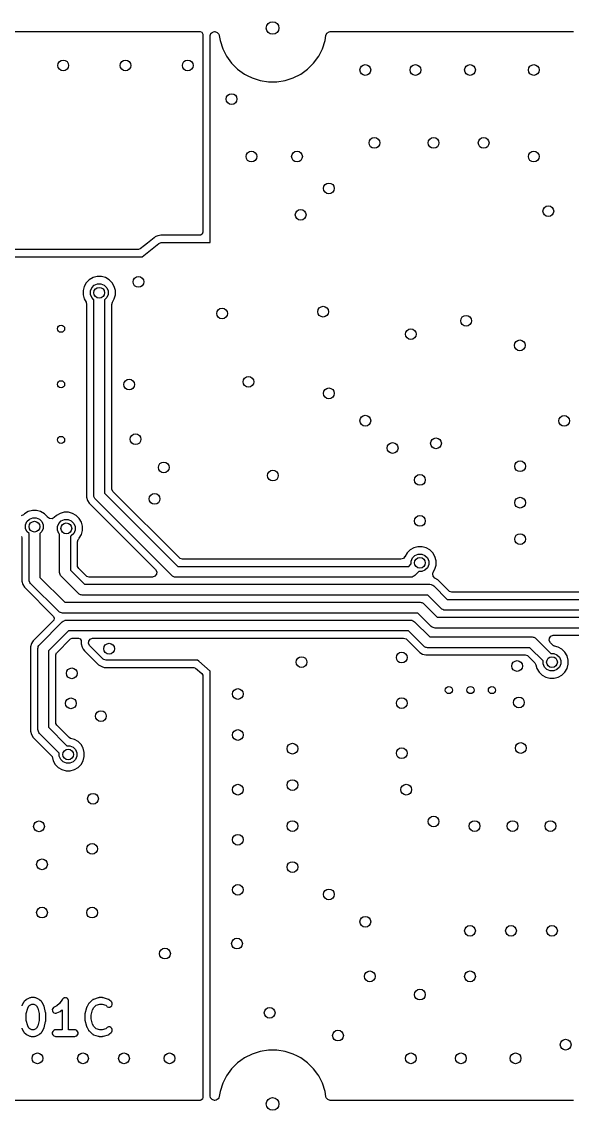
# Model space of a CAD drawing. Extents: x 4.94 to 6.9, y -4.14 to -2.94.
# Drawn here: x 5.549 to 6.154, y -4.138 to -2.943 of the extents above; entities that cross this region are included whole.
import ezdxf

# ---------------------------------------------------------------- set-up
doc = ezdxf.new("R2010")
doc.units = 0
doc.header["$MEASUREMENT"] = 0
doc.layers.add('BLACK', color=7, linetype='CONTINUOUS')

msp = doc.modelspace()

# ---------------------------------------------------------------- linework, layer by layer
at = {"layer": 'BLACK', "linetype": 'CONTINUOUS'}
for p, q in [((5.4927, -2.9536), (5.7449, -2.9536)), ((5.7449, -2.9536), (5.7469, -2.9543)), ((5.7469, -2.9543), (5.748, -2.9562)), ((5.748, -2.9572), (5.7478, -2.9585)), ((5.7478, -2.9585), (5.7478, -3.1738)), ((5.748, -2.9562), (5.748, -2.9572)), ((5.7559, -2.9585), (5.756, -2.9581)), ((5.7559, -3.185), (5.7559, -2.9585)), ((5.756, -2.9578), (5.7564, -2.9568)), ((5.756, -2.9581), (5.756, -2.9578)), ((5.7564, -2.9568), (5.7567, -2.9558)), ((5.7567, -2.9558), (5.7569, -2.9556)), ((5.7569, -2.9556), (5.7571, -2.9553)), ((5.7571, -2.9553), (5.758, -2.9547)), ((5.758, -2.9547), (5.7588, -2.954)), ((5.7588, -2.954), (5.7592, -2.954)), ((5.7592, -2.954), (5.7594, -2.9538)), ((5.7594, -2.9538), (5.7608, -2.9536)), ((5.7608, -2.9536), (5.7612, -2.9536)), ((5.7612, -2.9536), (5.7638, -2.9544)), ((5.7638, -2.9544), (5.7656, -2.9565)), ((5.7656, -2.9565), (5.766, -2.9577)), ((5.766, -2.9577), (5.7669, -2.9635)), ((5.8821, -2.9635), (5.8831, -2.9577)), ((5.8831, -2.9577), (5.8842, -2.9552)), ((5.8842, -2.9552), (5.8866, -2.9538)), ((5.8866, -2.9538), (5.8879, -2.9536)), ((5.8879, -2.9536), (6.1549, -2.9536)), ((5.7669, -2.9635), (5.7698, -2.9723)), ((5.7698, -2.9723), (5.774, -2.9806)), ((5.8751, -2.9806), (5.8793, -2.9723)), ((5.8793, -2.9723), (5.8821, -2.9635)), ((5.774, -2.9806), (5.7795, -2.9881)), ((5.8696, -2.9881), (5.8751, -2.9806)), ((5.7795, -2.9881), (5.786, -2.9947)), ((5.786, -2.9947), (5.7936, -3.0002)), ((5.8555, -3.0002), (5.863, -2.9947)), ((5.863, -2.9947), (5.8696, -2.9881)), ((5.7936, -3.0002), (5.7964, -3.0016)), ((5.7964, -3.0016), (5.8019, -3.0044)), ((5.8019, -3.0044), (5.8019, -3.0044)), ((5.8019, -3.0044), (5.8019, -3.0044)), ((5.8019, -3.0044), (5.8066, -3.0059)), ((5.8066, -3.0059), (5.8107, -3.0073)), ((5.8107, -3.0073), (5.8199, -3.0087)), ((5.8199, -3.0087), (5.8199, -3.0087)), ((5.8199, -3.0087), (5.8292, -3.0087)), ((5.8292, -3.0087), (5.8384, -3.0073)), ((5.8384, -3.0073), (5.8472, -3.0044)), ((5.8472, -3.0044), (5.8555, -3.0002)), ((5.6984, -3.1778), (5.6964, -3.1786)), ((5.6989, -3.1776), (5.6984, -3.1778)), ((5.7016, -3.177), (5.6989, -3.1776)), ((5.6989, -3.1776), (5.6989, -3.1776)), ((5.6989, -3.1776), (5.6989, -3.1776)), ((5.7021, -3.177), (5.7016, -3.177)), ((5.7016, -3.177), (5.7016, -3.177)), ((5.7025, -3.1769), (5.7021, -3.177)), ((5.7021, -3.177), (5.7021, -3.177)), ((5.7021, -3.177), (5.7021, -3.177)), ((5.7447, -3.1769), (5.7025, -3.1769)), ((5.7452, -3.1769), (5.7447, -3.1769)), ((5.7471, -3.1758), (5.7452, -3.1769)), ((5.7478, -3.1738), (5.7471, -3.1758)), ((5.6839, -3.1882), (5.6791, -3.192)), ((5.6811, -3.2008), (5.6995, -3.1861)), ((5.687, -3.1857), (5.6839, -3.1882)), ((5.6944, -3.1798), (5.687, -3.1857)), ((5.6957, -3.179), (5.6944, -3.1798)), ((5.6964, -3.1786), (5.6957, -3.179)), ((5.6995, -3.1861), (5.702, -3.1851)), ((5.702, -3.1851), (5.7025, -3.185)), ((5.7025, -3.185), (5.7559, -3.185)), ((5.6772, -3.1927), (5.5403, -3.1927)), ((5.5403, -3.2008), (5.6811, -3.2008)), ((5.6791, -3.192), (5.6772, -3.1927)), ((5.6232, -3.226), (5.6199, -3.2293)), ((5.6273, -3.2236), (5.6232, -3.226)), ((5.6232, -3.226), (5.6232, -3.226)), ((5.6318, -3.2224), (5.6273, -3.2236)), ((5.6273, -3.2236), (5.6273, -3.2236)), ((5.6273, -3.2236), (5.6273, -3.2236)), ((5.6365, -3.2224), (5.6318, -3.2224)), ((5.641, -3.2236), (5.6365, -3.2224)), ((5.645, -3.226), (5.641, -3.2236)), ((5.6483, -3.2293), (5.645, -3.226)), ((5.6176, -3.2333), (5.6164, -3.2378)), ((5.6164, -3.2378), (5.6164, -3.2425)), ((5.6199, -3.2293), (5.6176, -3.2333)), ((5.6199, -3.2293), (5.6199, -3.2293)), ((5.6245, -3.2382), (5.6259, -3.2347)), ((5.6259, -3.2347), (5.6287, -3.232)), ((5.6287, -3.232), (5.6322, -3.2305)), ((5.6322, -3.2305), (5.636, -3.2305)), ((5.636, -3.2305), (5.6396, -3.232)), ((5.6396, -3.232), (5.6423, -3.2347)), ((5.6423, -3.2347), (5.6438, -3.2382)), ((5.6507, -3.2333), (5.6483, -3.2293)), ((5.6519, -3.2378), (5.6507, -3.2333)), ((5.6519, -3.2425), (5.6519, -3.2378)), ((5.6164, -3.2425), (5.6176, -3.247)), ((5.6176, -3.247), (5.6197, -3.2506)), ((5.6245, -3.2421), (5.6245, -3.2382)), ((5.6259, -3.2456), (5.6245, -3.2421)), ((5.6282, -3.2479), (5.6259, -3.2456)), ((5.6282, -3.4629), (5.6282, -3.2479)), ((5.6423, -3.2456), (5.64, -3.2479)), ((5.64, -3.2479), (5.64, -3.4604)), ((5.6438, -3.2421), (5.6423, -3.2456)), ((5.6438, -3.2382), (5.6438, -3.2421)), ((5.6486, -3.2506), (5.6507, -3.247)), ((5.6507, -3.247), (5.6519, -3.2425)), ((5.6197, -3.2506), (5.6203, -3.253)), ((5.6203, -3.253), (5.6203, -3.4647)), ((5.6479, -3.253), (5.6486, -3.2506)), ((5.6479, -3.4551), (5.6479, -3.253)), ((5.6203, -3.4647), (5.6213, -3.4682)), ((5.6283, -3.464), (5.6282, -3.4629)), ((5.6286, -3.4647), (5.6283, -3.464)), ((5.6292, -3.4661), (5.6286, -3.4647)), ((5.64, -3.4604), (5.7203, -3.5407)), ((5.648, -3.4562), (5.6479, -3.4551)), ((5.6494, -3.4586), (5.648, -3.4562)), ((5.7221, -3.5313), (5.6494, -3.4586)), ((5.6213, -3.4682), (5.6213, -3.4682)), ((5.6213, -3.4682), (5.6231, -3.4713)), ((5.6231, -3.4713), (5.6231, -3.4713)), ((5.6231, -3.4713), (5.6959, -3.5441)), ((5.63, -3.467), (5.6292, -3.4661)), ((5.7137, -3.5507), (5.63, -3.467)), ((5.5509, -3.484), (5.5485, -3.4853)), ((5.5521, -3.4828), (5.5509, -3.484)), ((5.5562, -3.4805), (5.5521, -3.4828)), ((5.5521, -3.4828), (5.5521, -3.4828)), ((5.5548, -3.4915), (5.5575, -3.4888)), ((5.5607, -3.4793), (5.5562, -3.4805)), ((5.5562, -3.4805), (5.5562, -3.4805)), ((5.5562, -3.4805), (5.5562, -3.4805)), ((5.5575, -3.4888), (5.5611, -3.4873)), ((5.5653, -3.4793), (5.5607, -3.4793)), ((5.5611, -3.4873), (5.5649, -3.4873)), ((5.5649, -3.4873), (5.5685, -3.4888)), ((5.5698, -3.4805), (5.5653, -3.4793)), ((5.5685, -3.4888), (5.5712, -3.4915)), ((5.5739, -3.4828), (5.5698, -3.4805)), ((5.5772, -3.4861), (5.5739, -3.4828)), ((5.5773, -3.4862), (5.5772, -3.4861)), ((5.5772, -3.4861), (5.5772, -3.4861)), ((5.5774, -3.4865), (5.5773, -3.4862)), ((5.5796, -3.4881), (5.5774, -3.4865)), ((5.5824, -3.4883), (5.5796, -3.4881)), ((5.5848, -3.487), (5.5824, -3.4883)), ((5.5871, -3.4847), (5.5848, -3.487)), ((5.5911, -3.4824), (5.5871, -3.4847)), ((5.5956, -3.4811), (5.5911, -3.4824)), ((5.5911, -3.4824), (5.5911, -3.4824)), ((5.5911, -3.4824), (5.5911, -3.4824)), ((5.6003, -3.4811), (5.5956, -3.4811)), ((5.6048, -3.4824), (5.6003, -3.4811)), ((5.6089, -3.4847), (5.6048, -3.4824)), ((5.6122, -3.488), (5.6089, -3.4847)), ((5.6145, -3.492), (5.6122, -3.488)), ((5.5533, -3.4951), (5.5548, -3.4915)), ((5.5533, -3.4989), (5.5533, -3.4951)), ((5.5548, -3.5025), (5.5533, -3.4989)), ((5.5712, -3.4915), (5.5727, -3.4951)), ((5.5727, -3.4989), (5.5712, -3.5025)), ((5.5727, -3.4951), (5.5727, -3.4989)), ((5.5883, -3.497), (5.5898, -3.4934)), ((5.5883, -3.5008), (5.5883, -3.497)), ((5.5898, -3.5044), (5.5883, -3.5008)), ((5.5898, -3.4934), (5.5925, -3.4907)), ((5.5925, -3.4907), (5.596, -3.4892)), ((5.596, -3.4892), (5.5999, -3.4892)), ((5.5999, -3.4892), (5.6034, -3.4907)), ((5.6034, -3.4907), (5.6061, -3.4934)), ((5.6061, -3.4934), (5.6076, -3.497)), ((5.6076, -3.5008), (5.6061, -3.5044)), ((5.6076, -3.497), (5.6076, -3.5008)), ((5.6157, -3.4966), (5.6145, -3.492)), ((5.6157, -3.5012), (5.6157, -3.4966)), ((5.5488, -3.5078), (5.5492, -3.5094)), ((5.5492, -3.5094), (5.5492, -3.5569)), ((5.5571, -3.5047), (5.5548, -3.5025)), ((5.5571, -3.5551), (5.5571, -3.5047)), ((5.5712, -3.5025), (5.5689, -3.5047)), ((5.5689, -3.5047), (5.5689, -3.5527)), ((5.5906, -3.5052), (5.5898, -3.5044)), ((5.5906, -3.5473), (5.5906, -3.5052)), ((5.6034, -3.5071), (5.6024, -3.5075)), ((5.6024, -3.5075), (5.6024, -3.5448)), ((5.6061, -3.5044), (5.6034, -3.5071)), ((5.6103, -3.5137), (5.6111, -3.511)), ((5.6111, -3.511), (5.6117, -3.5102)), ((5.6117, -3.5102), (5.6122, -3.5098)), ((5.6122, -3.5098), (5.6145, -3.5057)), ((5.6145, -3.5057), (5.6157, -3.5012)), ((5.6103, -3.5395), (5.6103, -3.5137)), ((5.9754, -3.5225), (5.9721, -3.5258)), ((5.9795, -3.5202), (5.9754, -3.5225)), ((5.9754, -3.5225), (5.9754, -3.5225)), ((5.984, -3.519), (5.9795, -3.5202)), ((5.9795, -3.5202), (5.9795, -3.5202)), ((5.9795, -3.5202), (5.9795, -3.5202)), ((5.9886, -3.519), (5.984, -3.519)), ((5.9931, -3.5202), (5.9886, -3.519)), ((5.9972, -3.5225), (5.9931, -3.5202)), ((6.0005, -3.5258), (5.9972, -3.5225)), ((5.7229, -3.532), (5.7221, -3.5313)), ((5.7256, -3.5328), (5.7229, -3.532)), ((5.9653, -3.5328), (5.7256, -3.5328)), ((5.9655, -3.5328), (5.9653, -3.5328)), ((5.9681, -3.5319), (5.9655, -3.5328)), ((5.9695, -3.5301), (5.9681, -3.5319)), ((5.9696, -3.5302), (5.9695, -3.5301)), ((5.9721, -3.5258), (5.9696, -3.5302)), ((5.9721, -3.5258), (5.9721, -3.5258)), ((5.9766, -3.5348), (5.9781, -3.5313)), ((5.9766, -3.538), (5.9766, -3.5348)), ((5.9781, -3.5313), (5.9808, -3.5285)), ((5.9808, -3.5285), (5.9844, -3.5271)), ((5.9844, -3.5271), (5.9882, -3.5271)), ((5.9882, -3.5271), (5.9918, -3.5285)), ((5.9918, -3.5285), (5.9945, -3.5313)), ((5.9945, -3.5313), (5.996, -3.5348)), ((5.996, -3.5348), (5.996, -3.5387)), ((6.0028, -3.5299), (6.0005, -3.5258)), ((6.004, -3.5344), (6.0028, -3.5299)), ((6.004, -3.5391), (6.004, -3.5344)), ((5.5907, -3.5484), (5.5906, -3.5473)), ((5.5916, -3.5506), (5.5907, -3.5484)), ((5.6024, -3.5448), (5.6179, -3.5603)), ((5.6104, -3.5406), (5.6103, -3.5395)), ((5.6117, -3.543), (5.6104, -3.5406)), ((5.6197, -3.551), (5.6117, -3.543)), ((5.6959, -3.5441), (5.6972, -3.5465)), ((5.6972, -3.5465), (5.697, -3.5493)), ((5.7203, -3.5407), (5.974, -3.5407)), ((5.974, -3.5407), (5.9766, -3.538)), ((5.985, -3.5464), (5.9806, -3.5507)), ((5.9882, -3.5464), (5.985, -3.5464)), ((5.9918, -3.5449), (5.9882, -3.5464)), ((5.9945, -3.5422), (5.9918, -3.5449)), ((5.996, -3.5387), (5.9945, -3.5422)), ((6.0004, -3.5487), (6.001, -3.5468)), ((6.0009, -3.5514), (6.0004, -3.5487)), ((6.001, -3.5468), (6.0028, -3.5436)), ((6.0028, -3.5436), (6.004, -3.5391)), ((5.5492, -3.5569), (5.5501, -3.5604)), ((5.5501, -3.5604), (5.5501, -3.5604)), ((5.5501, -3.5604), (5.5501, -3.5605)), ((5.5501, -3.5605), (5.5501, -3.5605)), ((5.5501, -3.5605), (5.552, -3.5636)), ((5.5572, -3.5563), (5.5571, -3.5551)), ((5.5573, -3.5564), (5.5572, -3.5563)), ((5.5581, -3.5584), (5.5573, -3.5564)), ((5.5588, -3.5593), (5.5581, -3.5584)), ((5.5896, -3.5901), (5.5588, -3.5593)), ((5.5689, -3.5527), (5.5962, -3.58)), ((5.5923, -3.5515), (5.5916, -3.5506)), ((5.6113, -3.5704), (5.5923, -3.5515)), ((5.6179, -3.5603), (5.9908, -3.5603)), ((5.6206, -3.5517), (5.6197, -3.551)), ((5.6232, -3.5524), (5.6206, -3.5517)), ((5.6924, -3.5524), (5.6232, -3.5524)), ((5.6927, -3.5524), (5.6924, -3.5524)), ((5.6953, -3.5515), (5.6927, -3.5524)), ((5.697, -3.5493), (5.6953, -3.5515)), ((5.7146, -3.5515), (5.7137, -3.5507)), ((5.7154, -3.5518), (5.7146, -3.5515)), ((5.7167, -3.5524), (5.7154, -3.5518)), ((5.7178, -3.5525), (5.7167, -3.5524)), ((5.9765, -3.5525), (5.7178, -3.5525)), ((5.9776, -3.5524), (5.9765, -3.5525)), ((5.9789, -3.5518), (5.9776, -3.5524)), ((5.9797, -3.5515), (5.9789, -3.5518)), ((5.9806, -3.5507), (5.9797, -3.5515)), ((5.9908, -3.5603), (5.9973, -3.5603)), ((5.9973, -3.5603), (5.9985, -3.5604)), ((5.9985, -3.5604), (5.9994, -3.5608)), ((6.0028, -3.5534), (6.0009, -3.5514)), ((6.0058, -3.5552), (6.0028, -3.5534)), ((6.0181, -3.5674), (6.0058, -3.5552)), ((6.0058, -3.5552), (6.0058, -3.5552)), ((5.552, -3.5636), (5.5839, -3.5956)), ((5.6122, -3.5711), (5.6113, -3.5704)), ((5.6134, -3.5717), (5.6122, -3.5711)), ((5.6143, -3.572), (5.6134, -3.5717)), ((5.6155, -3.5721), (5.6143, -3.572)), ((5.9908, -3.5721), (5.6155, -3.5721)), ((5.9949, -3.5721), (5.9908, -3.5721)), ((6.0096, -3.5869), (5.9949, -3.5721)), ((5.9994, -3.5608), (6.0006, -3.5613)), ((6.0006, -3.5613), (6.0015, -3.5621)), ((6.0015, -3.5621), (6.0162, -3.5768)), ((6.0189, -3.5681), (6.0181, -3.5674)), ((6.0215, -3.5689), (6.0189, -3.5681)), ((6.3651, -3.5689), (6.0215, -3.5689)), ((5.5962, -3.58), (5.9865, -3.58)), ((5.9865, -3.58), (5.9876, -3.5801)), ((5.9876, -3.5801), (5.9882, -3.5803)), ((5.9882, -3.5803), (5.9897, -3.581)), ((5.9897, -3.581), (5.9906, -3.5817)), ((5.9906, -3.5817), (6.0054, -3.5965)), ((6.0162, -3.5768), (6.3702, -3.5768)), ((5.5839, -3.5956), (5.5848, -3.5975)), ((5.5905, -3.5908), (5.5896, -3.5901)), ((5.5917, -3.5913), (5.5905, -3.5908)), ((5.5926, -3.5917), (5.5917, -3.5913)), ((5.5938, -3.5918), (5.5926, -3.5917)), ((5.984, -3.5918), (5.5938, -3.5918)), ((5.9987, -3.6065), (5.984, -3.5918)), ((6.0054, -3.5965), (6.1795, -3.5965)), ((6.0105, -3.5876), (6.0096, -3.5869)), ((6.0114, -3.5879), (6.0105, -3.5876)), ((6.0126, -3.5885), (6.0114, -3.5879)), ((6.0138, -3.5886), (6.0126, -3.5885)), ((6.3702, -3.5886), (6.0138, -3.5886)), ((5.5839, -3.5999), (5.5616, -3.6223)), ((5.5685, -3.6266), (5.5936, -3.6014)), ((5.5843, -3.5995), (5.5839, -3.5999)), ((5.5848, -3.5975), (5.5843, -3.5995)), ((5.5936, -3.6014), (5.5945, -3.6007)), ((5.5945, -3.6007), (5.5962, -3.5999)), ((5.5962, -3.5999), (5.5967, -3.5998)), ((5.5967, -3.5998), (5.5978, -3.5997)), ((5.5978, -3.5997), (5.9761, -3.5997)), ((5.9761, -3.5997), (5.9773, -3.5998)), ((5.9773, -3.5998), (5.9777, -3.5999)), ((5.9777, -3.5999), (5.9794, -3.6007)), ((5.9794, -3.6007), (5.9803, -3.6014)), ((5.9803, -3.6014), (5.997, -3.6181)), ((5.9996, -3.6073), (5.9987, -3.6065)), ((6.0009, -3.6078), (5.9996, -3.6073)), ((6.0018, -3.6082), (6.0009, -3.6078)), ((6.0029, -3.6083), (6.0018, -3.6082)), ((6.1771, -3.6083), (6.0029, -3.6083)), ((5.6002, -3.6115), (5.5786, -3.6332)), ((5.5874, -3.6355), (5.6026, -3.6203)), ((5.9737, -3.6115), (5.6002, -3.6115)), ((5.6026, -3.6203), (5.6045, -3.6194)), ((5.6045, -3.6194), (5.6048, -3.6194)), ((5.6048, -3.6194), (5.6113, -3.6194)), ((5.6113, -3.6194), (5.6133, -3.6201)), ((5.6133, -3.6201), (5.6144, -3.6219)), ((5.6226, -3.6226), (5.6242, -3.6204)), ((5.6242, -3.6204), (5.6268, -3.6194)), ((5.6268, -3.6194), (5.6271, -3.6194)), ((5.6271, -3.6194), (5.9684, -3.6194)), ((5.9684, -3.6194), (5.971, -3.6201)), ((5.971, -3.6201), (5.9718, -3.6208)), ((5.9904, -3.6282), (5.9737, -3.6115)), ((5.997, -3.6181), (6.1096, -3.6181)), ((6.1096, -3.6181), (6.1107, -3.6182)), ((6.1107, -3.6182), (6.1115, -3.6185)), ((6.1115, -3.6185), (6.1128, -3.6191)), ((6.1128, -3.6191), (6.1137, -3.6198)), ((6.1137, -3.6198), (6.13, -3.6361)), ((6.1282, -3.6221), (6.1284, -3.6193)), ((6.1284, -3.6193), (6.1301, -3.6171)), ((6.1301, -3.6171), (6.1327, -3.6162)), ((6.1327, -3.6162), (6.133, -3.6162)), ((6.133, -3.6162), (6.1718, -3.6162)), ((5.5598, -3.6254), (5.5588, -3.6289)), ((5.5588, -3.6289), (5.5588, -3.7216)), ((5.56, -3.6251), (5.5598, -3.6254)), ((5.5603, -3.6245), (5.56, -3.6251)), ((5.5616, -3.6223), (5.5603, -3.6245)), ((5.5603, -3.6245), (5.5603, -3.6245)), ((5.5667, -3.6307), (5.5669, -3.6296)), ((5.5667, -3.7198), (5.5667, -3.6307)), ((5.5669, -3.6296), (5.5672, -3.6287)), ((5.5672, -3.6287), (5.5677, -3.6274)), ((5.5677, -3.6274), (5.5685, -3.6266)), ((5.6144, -3.6227), (5.6143, -3.6248)), ((5.6143, -3.6248), (5.6143, -3.6248)), ((5.6143, -3.6248), (5.6143, -3.6258)), ((5.6143, -3.6258), (5.6153, -3.6292)), ((5.6144, -3.6219), (5.6144, -3.6227)), ((5.6153, -3.6292), (5.6153, -3.6292)), ((5.6153, -3.6292), (5.6166, -3.6316)), ((5.6166, -3.6316), (5.618, -3.6335)), ((5.6224, -3.6253), (5.6226, -3.6226)), ((5.6237, -3.6277), (5.6224, -3.6253)), ((5.6364, -3.6403), (5.6237, -3.6277)), ((5.9718, -3.6208), (5.9779, -3.6269)), ((5.9779, -3.6269), (5.9835, -3.6325)), ((5.9913, -3.6289), (5.9904, -3.6282)), ((5.9927, -3.6295), (5.9913, -3.6289)), ((5.9934, -3.6298), (5.9927, -3.6295)), ((5.9946, -3.6299), (5.9934, -3.6298)), ((6.1071, -3.6299), (5.9946, -3.6299)), ((6.1216, -3.6444), (6.1071, -3.6299)), ((6.1296, -3.6245), (6.1282, -3.6221)), ((6.1319, -3.6269), (6.1296, -3.6245)), ((6.1331, -3.6277), (6.1319, -3.6269)), ((6.1336, -3.6278), (6.1331, -3.6277)), ((6.1341, -3.6281), (6.1336, -3.6278)), ((6.1381, -3.6292), (6.1341, -3.6281)), ((6.1422, -3.6316), (6.1381, -3.6292)), ((6.1455, -3.6349), (6.1422, -3.6316)), ((5.5786, -3.6332), (5.5786, -3.7173)), ((5.5864, -3.6377), (5.5872, -3.6357)), ((5.5864, -3.7128), (5.5864, -3.6377)), ((5.5872, -3.6357), (5.5874, -3.6355)), ((5.618, -3.6335), (5.6327, -3.648)), ((5.6384, -3.6423), (5.6364, -3.6403)), ((5.6392, -3.6429), (5.6384, -3.6423)), ((5.6418, -3.6437), (5.6392, -3.6429)), ((5.7421, -3.6437), (5.6418, -3.6437)), ((5.7435, -3.6448), (5.7421, -3.6437)), ((5.7421, -3.6437), (5.7421, -3.6437)), ((5.9835, -3.6325), (5.9861, -3.635)), ((5.9861, -3.635), (5.9861, -3.635)), ((5.9861, -3.635), (5.9861, -3.635)), ((5.9861, -3.635), (5.9892, -3.6369)), ((5.9892, -3.6369), (5.9892, -3.6369)), ((5.9892, -3.6369), (5.9892, -3.6369)), ((5.9892, -3.6369), (5.9927, -3.6378)), ((5.9927, -3.6378), (6.1018, -3.6378)), ((6.1018, -3.6378), (6.1045, -3.6386)), ((6.1045, -3.6386), (6.1053, -3.6392)), ((6.1053, -3.6392), (6.1124, -3.6464)), ((6.13, -3.6361), (6.1332, -3.6361)), ((6.1332, -3.6361), (6.1368, -3.6376)), ((6.1368, -3.6376), (6.1395, -3.6403)), ((6.1395, -3.6403), (6.141, -3.6438)), ((6.141, -3.6438), (6.141, -3.6477)), ((6.1478, -3.6389), (6.1455, -3.6349)), ((6.149, -3.6434), (6.1478, -3.6389)), ((6.149, -3.6481), (6.149, -3.6434)), ((5.6327, -3.648), (5.6333, -3.6486)), ((5.6333, -3.6486), (5.6341, -3.6492)), ((5.6341, -3.6492), (5.6369, -3.6507)), ((5.6369, -3.6507), (5.6396, -3.6515)), ((5.6396, -3.6515), (5.6418, -3.6518)), ((5.6418, -3.6518), (5.738, -3.6518)), ((5.738, -3.6518), (5.74, -3.6525)), ((5.74, -3.6525), (5.74, -3.6525)), ((5.74, -3.6525), (5.7467, -3.6583)), ((5.7559, -3.6555), (5.7435, -3.6448)), ((5.7559, -4.1219), (5.7559, -3.6555)), ((6.1124, -3.6464), (6.1137, -3.6486)), ((6.1137, -3.6486), (6.1148, -3.6526)), ((6.1148, -3.6526), (6.1171, -3.6566)), ((6.1216, -3.6477), (6.1216, -3.6444)), ((6.1231, -3.6512), (6.1216, -3.6477)), ((6.1258, -3.6539), (6.1231, -3.6512)), ((6.1294, -3.6554), (6.1258, -3.6539)), ((6.1332, -3.6554), (6.1294, -3.6554)), ((6.1368, -3.6539), (6.1332, -3.6554)), ((6.1395, -3.6512), (6.1368, -3.6539)), ((6.141, -3.6477), (6.1395, -3.6512)), ((6.1455, -3.6566), (6.1478, -3.6526)), ((6.1478, -3.6526), (6.149, -3.6481)), ((5.7467, -3.6583), (5.7478, -3.6602)), ((5.7478, -3.6602), (5.7478, -3.6607)), ((5.7478, -3.6607), (5.7478, -4.1219)), ((6.1171, -3.6566), (6.1204, -3.6599)), ((6.1204, -3.6599), (6.1245, -3.6623)), ((6.1245, -3.6623), (6.129, -3.6635)), ((6.129, -3.6635), (6.129, -3.6635)), ((6.129, -3.6635), (6.1336, -3.6635)), ((6.1336, -3.6635), (6.1381, -3.6623)), ((6.1336, -3.6635), (6.1336, -3.6635)), ((6.1381, -3.6623), (6.1422, -3.6599)), ((6.1422, -3.6599), (6.1455, -3.6566)), ((5.5865, -3.7131), (5.5864, -3.7128)), ((5.5874, -3.715), (5.5865, -3.7131)), ((5.601, -3.7286), (5.5874, -3.715)), ((5.5588, -3.7216), (5.5597, -3.725)), ((5.5597, -3.725), (5.5598, -3.7251)), ((5.5598, -3.7251), (5.5598, -3.7251)), ((5.5598, -3.7251), (5.5616, -3.7283)), ((5.5669, -3.7209), (5.5667, -3.7198)), ((5.5677, -3.7231), (5.5669, -3.7209)), ((5.5685, -3.724), (5.5677, -3.7231)), ((5.5903, -3.7458), (5.5685, -3.724)), ((5.5786, -3.7173), (5.5987, -3.7375)), ((5.5616, -3.7283), (5.5815, -3.7481)), ((5.5987, -3.7375), (5.6019, -3.7375)), ((5.6024, -3.7294), (5.601, -3.7286)), ((5.6019, -3.7375), (5.6055, -3.739)), ((5.6068, -3.7306), (5.6024, -3.7294)), ((5.6055, -3.739), (5.6082, -3.7417)), ((5.6109, -3.733), (5.6068, -3.7306)), ((5.6068, -3.7306), (5.6068, -3.7306)), ((5.6142, -3.7363), (5.6109, -3.733)), ((5.6161, -3.7395), (5.6142, -3.7363)), ((5.6165, -3.7403), (5.6161, -3.7395)), ((5.5815, -3.7481), (5.5823, -3.7495)), ((5.5823, -3.7495), (5.5835, -3.754)), ((5.5903, -3.7491), (5.5903, -3.7458)), ((5.5918, -3.7526), (5.5903, -3.7491)), ((5.6082, -3.7417), (5.6097, -3.7452)), ((5.6097, -3.7491), (5.6082, -3.7526)), ((5.6097, -3.7452), (5.6097, -3.7491)), ((5.6177, -3.7448), (5.6165, -3.7403)), ((5.6165, -3.754), (5.6177, -3.7495)), ((5.6177, -3.7495), (5.6177, -3.7448)), ((5.5835, -3.754), (5.5835, -3.754)), ((5.5835, -3.754), (5.5858, -3.758)), ((5.5858, -3.758), (5.5891, -3.7613)), ((5.5891, -3.7613), (5.5891, -3.7613)), ((5.5891, -3.7613), (5.5891, -3.7613)), ((5.5891, -3.7613), (5.5932, -3.7637)), ((5.5945, -3.7553), (5.5918, -3.7526)), ((5.5932, -3.7637), (5.5977, -3.7649)), ((5.5981, -3.7568), (5.5945, -3.7553)), ((5.6019, -3.7568), (5.5981, -3.7568)), ((5.6055, -3.7553), (5.6019, -3.7568)), ((5.6023, -3.7649), (5.6068, -3.7637)), ((5.6082, -3.7526), (5.6055, -3.7553)), ((5.6068, -3.7637), (5.6109, -3.7613)), ((5.6109, -3.7613), (5.6142, -3.758)), ((5.6142, -3.758), (5.6165, -3.754)), ((5.5977, -3.7649), (5.5977, -3.7649)), ((5.5977, -3.7649), (5.6023, -3.7649)), ((5.6023, -3.7649), (5.6023, -3.7649)), ((5.5579, -4.0144), (5.5543, -4.0161)), ((5.5585, -4.0142), (5.5579, -4.0144)), ((5.5586, -4.0142), (5.5585, -4.0142)), ((5.5587, -4.0141), (5.5586, -4.0142)), ((5.5594, -4.014), (5.5587, -4.0141)), ((5.563, -4.014), (5.5594, -4.014)), ((5.5637, -4.0141), (5.563, -4.014)), ((5.5638, -4.0142), (5.5637, -4.0142)), ((5.5637, -4.0142), (5.5637, -4.0141)), ((5.5645, -4.0144), (5.5638, -4.0142)), ((5.568, -4.0161), (5.5645, -4.0144)), ((5.5948, -4.0146), (5.5946, -4.0149)), ((5.5952, -4.0145), (5.5948, -4.0146)), ((5.5955, -4.0143), (5.5952, -4.0145)), ((5.5958, -4.0142), (5.5955, -4.0143)), ((5.5961, -4.0141), (5.5958, -4.0142)), ((5.5965, -4.0141), (5.5961, -4.0141)), ((5.5969, -4.014), (5.5965, -4.0141)), ((5.5972, -4.0141), (5.5969, -4.014)), ((5.5975, -4.0141), (5.5972, -4.0141)), ((5.5979, -4.0143), (5.5975, -4.0141)), ((5.5982, -4.0144), (5.5979, -4.0143)), ((5.5985, -4.0145), (5.5982, -4.0144)), ((5.5988, -4.0146), (5.5985, -4.0145)), ((5.599, -4.0149), (5.5988, -4.0146)), ((5.6331, -4.0142), (5.6278, -4.0159)), ((5.6334, -4.0142), (5.6331, -4.0142)), ((5.6335, -4.0141), (5.6334, -4.0142)), ((5.6337, -4.0141), (5.6335, -4.0141)), ((5.6338, -4.0141), (5.6337, -4.0141)), ((5.6339, -4.0141), (5.6338, -4.0141)), ((5.6342, -4.014), (5.6339, -4.0141)), ((5.6378, -4.014), (5.6342, -4.014)), ((5.6381, -4.0141), (5.6378, -4.014)), ((5.6382, -4.0141), (5.6381, -4.0141)), ((5.6383, -4.0141), (5.6382, -4.0141)), ((5.6385, -4.0141), (5.6383, -4.0141)), ((5.6385, -4.0142), (5.6385, -4.0141)), ((5.6388, -4.0142), (5.6385, -4.0142)), ((5.6442, -4.0159), (5.6388, -4.0142)), ((5.5491, -4.0228), (5.549, -4.0231)), ((5.5509, -4.0193), (5.5491, -4.0227)), ((5.5491, -4.0227), (5.5491, -4.0228)), ((5.5491, -4.0228), (5.5491, -4.0228)), ((5.5511, -4.019), (5.5509, -4.0193)), ((5.5512, -4.0189), (5.5511, -4.019)), ((5.5513, -4.0187), (5.5512, -4.0188)), ((5.5512, -4.0188), (5.5512, -4.0189)), ((5.5514, -4.0187), (5.5513, -4.0187)), ((5.5516, -4.0184), (5.5514, -4.0187)), ((5.5534, -4.0167), (5.5516, -4.0184)), ((5.5537, -4.0165), (5.5534, -4.0167)), ((5.5538, -4.0164), (5.5537, -4.0164)), ((5.5537, -4.0164), (5.5537, -4.0165)), ((5.554, -4.0163), (5.5538, -4.0164)), ((5.5543, -4.0161), (5.554, -4.0162)), ((5.554, -4.0162), (5.554, -4.0163)), ((5.554, -4.0315), (5.5556, -4.0256)), ((5.5556, -4.0256), (5.5569, -4.0231)), ((5.5569, -4.0231), (5.5579, -4.0222)), ((5.5579, -4.0222), (5.5602, -4.0211)), ((5.5602, -4.0211), (5.5622, -4.0211)), ((5.5622, -4.0211), (5.5645, -4.0222)), ((5.5645, -4.0222), (5.5654, -4.0231)), ((5.5654, -4.0231), (5.5668, -4.0256)), ((5.5668, -4.0256), (5.5683, -4.0315)), ((5.5683, -4.0162), (5.568, -4.0161)), ((5.5684, -4.0163), (5.5683, -4.0162)), ((5.5685, -4.0164), (5.5684, -4.0163)), ((5.5686, -4.0164), (5.5685, -4.0164)), ((5.5687, -4.0165), (5.5686, -4.0164)), ((5.569, -4.0167), (5.5687, -4.0165)), ((5.5707, -4.0184), (5.569, -4.0167)), ((5.571, -4.0187), (5.5707, -4.0184)), ((5.5711, -4.0187), (5.571, -4.0187)), ((5.5711, -4.0188), (5.5711, -4.0187)), ((5.5712, -4.0189), (5.5711, -4.0188)), ((5.5712, -4.019), (5.5712, -4.0189)), ((5.5714, -4.0193), (5.5712, -4.019)), ((5.5732, -4.0227), (5.5714, -4.0193)), ((5.5733, -4.0228), (5.5732, -4.0227)), ((5.5734, -4.0231), (5.5733, -4.0228)), ((5.5733, -4.0228), (5.5733, -4.0228)), ((5.5735, -4.0233), (5.5734, -4.0231)), ((5.5735, -4.0234), (5.5735, -4.0233)), ((5.5753, -4.0302), (5.5735, -4.0234)), ((5.5735, -4.0234), (5.5735, -4.0234)), ((5.5831, -4.0259), (5.5826, -4.0272)), ((5.584, -4.0249), (5.5831, -4.0259)), ((5.5846, -4.0245), (5.584, -4.0249)), ((5.5877, -4.0231), (5.5846, -4.0245)), ((5.5905, -4.0203), (5.5877, -4.0231)), ((5.5939, -4.0156), (5.5905, -4.0203)), ((5.5944, -4.015), (5.5939, -4.0156)), ((5.5946, -4.0149), (5.5944, -4.015)), ((5.5994, -4.0151), (5.599, -4.0149)), ((5.5995, -4.0154), (5.5994, -4.0151)), ((5.5997, -4.0156), (5.5995, -4.0154)), ((5.5999, -4.016), (5.5997, -4.0156)), ((5.6001, -4.0163), (5.5999, -4.016)), ((5.6002, -4.0166), (5.6001, -4.0163)), ((5.6003, -4.0169), (5.6002, -4.0166)), ((5.6003, -4.0176), (5.6003, -4.0169)), ((5.6003, -4.0495), (5.6003, -4.0176)), ((5.6201, -4.0251), (5.6183, -4.0319)), ((5.6202, -4.0247), (5.6201, -4.025)), ((5.6201, -4.025), (5.6201, -4.0251)), ((5.6201, -4.0251), (5.6201, -4.0251)), ((5.6203, -4.0245), (5.6202, -4.0247)), ((5.6204, -4.0244), (5.6203, -4.0245)), ((5.6222, -4.021), (5.6204, -4.0244)), ((5.6204, -4.0244), (5.6204, -4.0244)), ((5.6224, -4.0207), (5.6222, -4.021)), ((5.6225, -4.0205), (5.6224, -4.0206)), ((5.6224, -4.0206), (5.6224, -4.0207)), ((5.6226, -4.0204), (5.6225, -4.0204)), ((5.6225, -4.0204), (5.6225, -4.0205)), ((5.6229, -4.0201), (5.6226, -4.0204)), ((5.6264, -4.0167), (5.6229, -4.0201)), ((5.627, -4.0163), (5.6264, -4.0167)), ((5.6268, -4.0273), (5.6282, -4.0248)), ((5.6271, -4.0162), (5.627, -4.0163)), ((5.6272, -4.0162), (5.6271, -4.0162)), ((5.6278, -4.0159), (5.6272, -4.0162)), ((5.6282, -4.0248), (5.6307, -4.0224)), ((5.6307, -4.0224), (5.6348, -4.0211)), ((5.6348, -4.0211), (5.6372, -4.0211)), ((5.6372, -4.0211), (5.6413, -4.0224)), ((5.6413, -4.0224), (5.6425, -4.0235)), ((5.6425, -4.0235), (5.643, -4.024)), ((5.643, -4.024), (5.6443, -4.0245)), ((5.6448, -4.0162), (5.6442, -4.0159)), ((5.6443, -4.0245), (5.6457, -4.0244)), ((5.6449, -4.0162), (5.6448, -4.0162)), ((5.645, -4.0163), (5.6449, -4.0162)), ((5.6455, -4.0167), (5.645, -4.0163)), ((5.6473, -4.0184), (5.6455, -4.0167)), ((5.6457, -4.0244), (5.6469, -4.0239)), ((5.6469, -4.0239), (5.6479, -4.0229)), ((5.6478, -4.0189), (5.6473, -4.0184)), ((5.6483, -4.0202), (5.6478, -4.0189)), ((5.6479, -4.0229), (5.6484, -4.0216)), ((5.6484, -4.0216), (5.6483, -4.0202)), ((5.554, -4.0391), (5.554, -4.0315)), ((5.5683, -4.0315), (5.5683, -4.0391)), ((5.5753, -4.0303), (5.5753, -4.0302)), ((5.5753, -4.0304), (5.5753, -4.0303)), ((5.5754, -4.0306), (5.5753, -4.0304)), ((5.5754, -4.0309), (5.5754, -4.0306)), ((5.5754, -4.0311), (5.5754, -4.0309)), ((5.5754, -4.0309), (5.5754, -4.0309)), ((5.5754, -4.0395), (5.5754, -4.0311)), ((5.5826, -4.0272), (5.5827, -4.0286)), ((5.5827, -4.0286), (5.5833, -4.0298)), ((5.5833, -4.0298), (5.5843, -4.0308)), ((5.5843, -4.0308), (5.5856, -4.0312)), ((5.5856, -4.0312), (5.587, -4.0312)), ((5.587, -4.0312), (5.5876, -4.0309)), ((5.5876, -4.0309), (5.5912, -4.0292)), ((5.5912, -4.0292), (5.5915, -4.0291)), ((5.5915, -4.0291), (5.5916, -4.029)), ((5.5916, -4.029), (5.5917, -4.0289)), ((5.5917, -4.0289), (5.5918, -4.0289)), ((5.5918, -4.0289), (5.5919, -4.0288)), ((5.5919, -4.0288), (5.5921, -4.0286)), ((5.5921, -4.0286), (5.5933, -4.0275)), ((5.5933, -4.0275), (5.5933, -4.0495)), ((5.6183, -4.0321), (5.6182, -4.0323)), ((5.6182, -4.0323), (5.6182, -4.0326)), ((5.6182, -4.0326), (5.6182, -4.0326)), ((5.6182, -4.0326), (5.6182, -4.0328)), ((5.6182, -4.0328), (5.6182, -4.0378)), ((5.6182, -4.0378), (5.6182, -4.038)), ((5.6182, -4.038), (5.6182, -4.0381)), ((5.6182, -4.0381), (5.6182, -4.0383)), ((5.6182, -4.0383), (5.6183, -4.0385)), ((5.6183, -4.0319), (5.6183, -4.032)), ((5.6183, -4.032), (5.6183, -4.0321)), ((5.6183, -4.0385), (5.6183, -4.0386)), ((5.6183, -4.0386), (5.6183, -4.0387)), ((5.6253, -4.0332), (5.6268, -4.0273)), ((5.6253, -4.0374), (5.6253, -4.0332)), ((5.6268, -4.0433), (5.6253, -4.0374)), ((5.549, -4.0476), (5.5491, -4.0478)), ((5.5491, -4.0478), (5.5491, -4.0479)), ((5.5491, -4.0479), (5.5491, -4.0479)), ((5.5491, -4.0479), (5.5509, -4.0513)), ((5.5556, -4.045), (5.554, -4.0391)), ((5.5569, -4.0475), (5.5556, -4.045)), ((5.5579, -4.0484), (5.5569, -4.0475)), ((5.5602, -4.0495), (5.5579, -4.0484)), ((5.5622, -4.0495), (5.5602, -4.0495)), ((5.5645, -4.0484), (5.5622, -4.0495)), ((5.5654, -4.0475), (5.5645, -4.0484)), ((5.5668, -4.045), (5.5654, -4.0475)), ((5.5683, -4.0391), (5.5668, -4.045)), ((5.5714, -4.0513), (5.5732, -4.0479)), ((5.5732, -4.0479), (5.5733, -4.0479)), ((5.5733, -4.0478), (5.5734, -4.0476)), ((5.5733, -4.0479), (5.5733, -4.0478)), ((5.5734, -4.0476), (5.5735, -4.0473)), ((5.5735, -4.0472), (5.5753, -4.0404)), ((5.5735, -4.0473), (5.5735, -4.0472)), ((5.5735, -4.0473), (5.5735, -4.0473)), ((5.5753, -4.0402), (5.5754, -4.04)), ((5.5753, -4.0403), (5.5753, -4.0402)), ((5.5753, -4.0404), (5.5753, -4.0403)), ((5.5754, -4.0397), (5.5754, -4.0395)), ((5.5754, -4.04), (5.5754, -4.0397)), ((5.5754, -4.0397), (5.5754, -4.0397)), ((5.5841, -4.0501), (5.5832, -4.0511)), ((5.5854, -4.0495), (5.5841, -4.0501)), ((5.5861, -4.0495), (5.5854, -4.0495)), ((5.5933, -4.0495), (5.5861, -4.0495)), ((5.6075, -4.0495), (5.6003, -4.0495)), ((5.6082, -4.0495), (5.6075, -4.0495)), ((5.6095, -4.0501), (5.6082, -4.0495)), ((5.6104, -4.0511), (5.6095, -4.0501)), ((5.6183, -4.0387), (5.6201, -4.0455)), ((5.6201, -4.0455), (5.6201, -4.0456)), ((5.6201, -4.0456), (5.6201, -4.0456)), ((5.6201, -4.0456), (5.6202, -4.0459)), ((5.6202, -4.0459), (5.6203, -4.0461)), ((5.6203, -4.0461), (5.6204, -4.0462)), ((5.6204, -4.0462), (5.6204, -4.0462)), ((5.6204, -4.0462), (5.6222, -4.0496)), ((5.6222, -4.0496), (5.6224, -4.0499)), ((5.6224, -4.0499), (5.6224, -4.05)), ((5.6224, -4.05), (5.6225, -4.0501)), ((5.6225, -4.0501), (5.6225, -4.0502)), ((5.6225, -4.0502), (5.6226, -4.0503)), ((5.6226, -4.0503), (5.6229, -4.0505)), ((5.6229, -4.0505), (5.6264, -4.0539)), ((5.6282, -4.0458), (5.6268, -4.0433)), ((5.6307, -4.0482), (5.6282, -4.0458)), ((5.6348, -4.0495), (5.6307, -4.0482)), ((5.6372, -4.0495), (5.6348, -4.0495)), ((5.6413, -4.0482), (5.6372, -4.0495)), ((5.6425, -4.0471), (5.6413, -4.0482)), ((5.643, -4.0467), (5.6425, -4.0471)), ((5.6443, -4.0462), (5.643, -4.0467)), ((5.6457, -4.0462), (5.6443, -4.0462)), ((5.6469, -4.0468), (5.6457, -4.0462)), ((5.6479, -4.0478), (5.6469, -4.0468)), ((5.6478, -4.0517), (5.6483, -4.0504)), ((5.6484, -4.0491), (5.6479, -4.0478)), ((5.6483, -4.0504), (5.6484, -4.0491)), ((5.5509, -4.0513), (5.5511, -4.0516)), ((5.5511, -4.0516), (5.5512, -4.0517)), ((5.5512, -4.0517), (5.5512, -4.0518)), ((5.5512, -4.0518), (5.5513, -4.0519)), ((5.5513, -4.0519), (5.5514, -4.0519)), ((5.5514, -4.0519), (5.5516, -4.0522)), ((5.5516, -4.0522), (5.5534, -4.0539)), ((5.5534, -4.0539), (5.5537, -4.0541)), ((5.5537, -4.0541), (5.5537, -4.0542)), ((5.5537, -4.0542), (5.5538, -4.0543)), ((5.5538, -4.0543), (5.554, -4.0543)), ((5.554, -4.0543), (5.554, -4.0544)), ((5.554, -4.0544), (5.5543, -4.0545)), ((5.5543, -4.0545), (5.5579, -4.0562)), ((5.5579, -4.0562), (5.5585, -4.0565)), ((5.5585, -4.0565), (5.5586, -4.0565)), ((5.5586, -4.0565), (5.5587, -4.0565)), ((5.5587, -4.0565), (5.5594, -4.0566)), ((5.5594, -4.0566), (5.563, -4.0566)), ((5.563, -4.0566), (5.5637, -4.0565)), ((5.5637, -4.0565), (5.5637, -4.0565)), ((5.5637, -4.0565), (5.5638, -4.0565)), ((5.5638, -4.0565), (5.5645, -4.0562)), ((5.5645, -4.0562), (5.568, -4.0545)), ((5.568, -4.0545), (5.5683, -4.0544)), ((5.5683, -4.0544), (5.5684, -4.0543)), ((5.5684, -4.0543), (5.5685, -4.0543)), ((5.5685, -4.0543), (5.5686, -4.0542)), ((5.5686, -4.0542), (5.5687, -4.0541)), ((5.5687, -4.0541), (5.569, -4.0539)), ((5.569, -4.0539), (5.5707, -4.0522)), ((5.5707, -4.0522), (5.571, -4.0519)), ((5.571, -4.0519), (5.5711, -4.0519)), ((5.5711, -4.0518), (5.5712, -4.0517)), ((5.5711, -4.0519), (5.5711, -4.0518)), ((5.5712, -4.0516), (5.5714, -4.0513)), ((5.5712, -4.0517), (5.5712, -4.0516)), ((5.5832, -4.0511), (5.5826, -4.0523)), ((5.5826, -4.0523), (5.5826, -4.0537)), ((5.5826, -4.0537), (5.5832, -4.055)), ((5.5832, -4.055), (5.5841, -4.056)), ((5.5841, -4.056), (5.5854, -4.0565)), ((5.5854, -4.0565), (5.5861, -4.0566)), ((5.5861, -4.0566), (5.6075, -4.0566)), ((5.6075, -4.0566), (5.6082, -4.0565)), ((5.6082, -4.0565), (5.6095, -4.056)), ((5.6095, -4.056), (5.6104, -4.055)), ((5.611, -4.0523), (5.6104, -4.0511)), ((5.6104, -4.055), (5.611, -4.0537)), ((5.611, -4.0537), (5.611, -4.0523)), ((5.6264, -4.0539), (5.627, -4.0543)), ((5.627, -4.0543), (5.6271, -4.0544)), ((5.6271, -4.0544), (5.6272, -4.0544)), ((5.6272, -4.0544), (5.6278, -4.0547)), ((5.6278, -4.0547), (5.6331, -4.0564)), ((5.6331, -4.0564), (5.6334, -4.0565)), ((5.6334, -4.0565), (5.6335, -4.0565)), ((5.6335, -4.0565), (5.6337, -4.0565)), ((5.6337, -4.0565), (5.6338, -4.0565)), ((5.6338, -4.0565), (5.6339, -4.0565)), ((5.6339, -4.0565), (5.6342, -4.0566)), ((5.6342, -4.0566), (5.6378, -4.0566)), ((5.6378, -4.0566), (5.6381, -4.0565)), ((5.6381, -4.0565), (5.6382, -4.0565)), ((5.6382, -4.0565), (5.6383, -4.0565)), ((5.6383, -4.0565), (5.6385, -4.0565)), ((5.6385, -4.0565), (5.6388, -4.0564)), ((5.6385, -4.0565), (5.6385, -4.0565)), ((5.6388, -4.0564), (5.6442, -4.0547)), ((5.6442, -4.0547), (5.6448, -4.0544)), ((5.6448, -4.0544), (5.6449, -4.0544)), ((5.6449, -4.0544), (5.645, -4.0543)), ((5.645, -4.0543), (5.6455, -4.0539)), ((5.6455, -4.0539), (5.6473, -4.0522)), ((5.6473, -4.0522), (5.6478, -4.0517)), ((5.8107, -4.0731), (5.8019, -4.076)), ((5.8199, -4.0717), (5.8107, -4.0731)), ((5.8292, -4.0717), (5.8199, -4.0717)), ((5.8199, -4.0717), (5.8199, -4.0717)), ((5.8384, -4.0731), (5.8292, -4.0717)), ((5.8292, -4.0717), (5.8292, -4.0717)), ((5.8472, -4.076), (5.8384, -4.0731)), ((5.786, -4.0857), (5.7795, -4.0923)), ((5.7896, -4.0831), (5.786, -4.0857)), ((5.786, -4.0857), (5.786, -4.0857)), ((5.786, -4.0857), (5.786, -4.0857)), ((5.7936, -4.0802), (5.7896, -4.0831)), ((5.8019, -4.076), (5.7936, -4.0802)), ((5.8519, -4.0784), (5.8472, -4.076)), ((5.8555, -4.0802), (5.8519, -4.0784)), ((5.863, -4.0857), (5.8555, -4.0802)), ((5.8696, -4.0923), (5.863, -4.0857)), ((5.7775, -4.0949), (5.774, -4.0998)), ((5.7795, -4.0923), (5.7775, -4.0949)), ((5.7795, -4.0923), (5.7795, -4.0923)), ((5.7795, -4.0923), (5.7795, -4.0923)), ((5.8741, -4.0985), (5.8696, -4.0923)), ((5.7698, -4.1081), (5.7669, -4.1169)), ((5.774, -4.0998), (5.7698, -4.1081)), ((5.8751, -4.0998), (5.8741, -4.0985)), ((5.8793, -4.1081), (5.8751, -4.0998)), ((5.8821, -4.1169), (5.8793, -4.1081)), ((5.7478, -4.1219), (5.748, -4.1233)), ((5.7563, -4.1239), (5.7559, -4.1219)), ((5.7669, -4.1169), (5.766, -4.1227)), ((5.8831, -4.1227), (5.8821, -4.1169)), ((5.7449, -4.1268), (5.4927, -4.1268)), ((5.7457, -4.1267), (5.7449, -4.1268)), ((5.7475, -4.1254), (5.7457, -4.1267)), ((5.748, -4.1233), (5.7475, -4.1254)), ((5.7581, -4.126), (5.7563, -4.1239)), ((5.7608, -4.1268), (5.7581, -4.126)), ((5.7612, -4.1268), (5.7608, -4.1268)), ((5.7625, -4.1266), (5.7612, -4.1268)), ((5.7637, -4.1259), (5.7625, -4.1266)), ((5.7625, -4.1266), (5.7625, -4.1266)), ((5.7625, -4.1266), (5.7625, -4.1266)), ((5.7648, -4.1252), (5.7637, -4.1259)), ((5.7649, -4.1251), (5.7648, -4.1251)), ((5.7648, -4.1251), (5.7648, -4.1252)), ((5.7654, -4.1239), (5.7649, -4.1251)), ((5.766, -4.1227), (5.7654, -4.1239)), ((5.8834, -4.1239), (5.8831, -4.1227)), ((5.8852, -4.126), (5.8834, -4.1239)), ((5.8879, -4.1268), (5.8852, -4.126)), ((6.1549, -4.1268), (5.8879, -4.1268))]:
    msp.add_line(p, q, dxfattribs=at)
at = {"layer": 'BLACK'}
for centre, radius in [((5.8245, -2.9496), 0.00689), ((5.8245, -2.9496), 0.00689), ((5.5946, -2.9907), 0.00591), ((5.663, -2.9907), 0.00591), ((5.7313, -2.9907), 0.00591), ((5.9263, -2.9957), 0.00591), ((5.9813, -2.9957), 0.00591), ((6.0413, -2.9957), 0.00591), ((6.1113, -2.9957), 0.00591), ((5.7795, -3.0276), 0.00591), ((5.9363, -3.0757), 0.00591), ((6.0013, -3.0757), 0.00591), ((6.0563, -3.0757), 0.00591), ((5.8013, -3.0907), 0.00591), ((5.8513, -3.0907), 0.00591), ((6.1113, -3.0907), 0.00591), ((5.8863, -3.1257), 0.00591), ((5.8553, -3.1547), 0.00591), ((6.1273, -3.1507), 0.00591), ((5.6772, -3.2283), 0.00591), ((5.6341, -3.2402), 0.00591), ((5.769, -3.263), 0.00591), ((5.88, -3.261), 0.00591), ((6.037, -3.271), 0.00591), ((5.5922, -3.2797), 0.00394), ((5.9763, -3.2857), 0.00591), ((6.096, -3.298), 0.00591), ((5.798, -3.338), 0.00591), ((5.5922, -3.3407), 0.00394), ((5.667, -3.341), 0.00591), ((5.8863, -3.3507), 0.00591), ((5.9263, -3.3807), 0.00591), ((6.1447, -3.3809), 0.00591), ((5.5922, -3.4018), 0.00394), ((5.674, -3.401), 0.00591), ((5.9563, -3.4107), 0.00591), ((6.0039, -3.4055), 0.00591), ((5.705, -3.432), 0.00591), ((6.0963, -3.4307), 0.00591), ((5.8248, -3.4409), 0.00591), ((5.9863, -3.4457), 0.00591), ((5.6949, -3.4665), 0.00591), ((6.0963, -3.4707), 0.00591), ((5.9863, -3.4907), 0.00591), ((5.563, -3.497), 0.00591), ((5.598, -3.4989), 0.00591), ((6.0963, -3.5107), 0.00591), ((5.9863, -3.5367), 0.00591), ((5.645, -3.631), 0.00591), ((5.8563, -3.6457), 0.00591), ((5.9663, -3.6407), 0.00591), ((6.093, -3.65), 0.00591), ((6.1313, -3.6457), 0.00591), ((5.604, -3.658), 0.00591), ((5.7863, -3.6807), 0.00591), ((6.0181, -3.6764), 0.00394), ((6.0418, -3.6764), 0.00394), ((6.0654, -3.6764), 0.00394), ((5.603, -3.691), 0.00591), ((5.9663, -3.6907), 0.00591), ((6.095, -3.69), 0.00591), ((5.636, -3.705), 0.00591), ((5.7863, -3.7257), 0.00591), ((5.8463, -3.7407), 0.00591), ((5.9663, -3.7457), 0.00591), ((6.097, -3.74), 0.00591), ((5.6, -3.7471), 0.00591), ((5.8463, -3.7807), 0.00591), ((5.7863, -3.7857), 0.00591), ((5.9713, -3.7857), 0.00591), ((5.6273, -3.7957), 0.00591), ((5.568, -3.826), 0.00591), ((5.8463, -3.8257), 0.00591), ((6.0013, -3.8207), 0.00591), ((6.0463, -3.8257), 0.00591), ((6.088, -3.8257), 0.00591), ((6.1296, -3.8257), 0.00591), ((5.7863, -3.8407), 0.00591), ((5.6263, -3.8507), 0.00591), ((5.5713, -3.8677), 0.00591), ((5.8463, -3.8707), 0.00591), ((5.7863, -3.8957), 0.00591), ((5.8863, -3.9007), 0.00591), ((5.5713, -3.9207), 0.00591), ((5.6263, -3.9207), 0.00591), ((5.9263, -3.9307), 0.00591), ((6.0413, -3.9407), 0.00591), ((6.0863, -3.9407), 0.00591), ((6.1313, -3.9407), 0.00591), ((5.7854, -3.9547), 0.00591), ((5.7063, -3.9657), 0.00591), ((5.9313, -3.9907), 0.00591), ((6.0413, -3.9907), 0.00591), ((5.9863, -4.0107), 0.00591), ((5.8213, -4.0307), 0.00591), ((5.8963, -4.0557), 0.00591), ((6.1463, -4.0657), 0.00591), ((5.5663, -4.0807), 0.00591), ((5.6163, -4.0807), 0.00591), ((5.6613, -4.0807), 0.00591), ((5.7113, -4.0807), 0.00591), ((5.9763, -4.0807), 0.00591), ((6.0313, -4.0807), 0.00591), ((6.0913, -4.0807), 0.00591), ((5.8245, -4.1307), 0.00689), ((5.8245, -4.1307), 0.00689)]:
    msp.add_circle(centre, radius, dxfattribs=at)
at = {"layer": 'WHITE'}
for centre, radius in [((5.5946, -2.9907), 0.00591), ((5.663, -2.9907), 0.00591), ((5.7313, -2.9907), 0.00591), ((5.9263, -2.9957), 0.00591), ((5.9813, -2.9957), 0.00591), ((6.0413, -2.9957), 0.00591), ((6.1113, -2.9957), 0.00591), ((5.7795, -3.0276), 0.00591), ((5.9363, -3.0757), 0.00591), ((6.0013, -3.0757), 0.00591), ((6.0563, -3.0757), 0.00591), ((5.8013, -3.0907), 0.00591), ((5.8513, -3.0907), 0.00591), ((6.1113, -3.0907), 0.00591), ((5.8863, -3.1257), 0.00591), ((5.8553, -3.1547), 0.00591), ((6.1273, -3.1507), 0.00591), ((5.6772, -3.2283), 0.00591), ((5.6341, -3.2402), 0.00591), ((5.769, -3.263), 0.00591), ((5.88, -3.261), 0.00591), ((6.037, -3.271), 0.00591), ((5.5922, -3.2797), 0.00394), ((5.9763, -3.2857), 0.00591), ((6.096, -3.298), 0.00591), ((5.798, -3.338), 0.00591), ((5.5922, -3.3407), 0.00394), ((5.667, -3.341), 0.00591), ((5.8863, -3.3507), 0.00591), ((5.9263, -3.3807), 0.00591), ((6.1447, -3.3809), 0.00591), ((5.5922, -3.4018), 0.00394), ((5.674, -3.401), 0.00591), ((5.9563, -3.4107), 0.00591), ((6.0039, -3.4055), 0.00591), ((5.705, -3.432), 0.00591), ((6.0963, -3.4307), 0.00591), ((5.8248, -3.4409), 0.00591), ((5.9863, -3.4457), 0.00591), ((5.6949, -3.4665), 0.00591), ((6.0963, -3.4707), 0.00591), ((5.9863, -3.4907), 0.00591), ((5.563, -3.497), 0.00591), ((5.598, -3.4989), 0.00591), ((6.0963, -3.5107), 0.00591), ((5.9863, -3.5367), 0.00591), ((5.645, -3.631), 0.00591), ((5.8563, -3.6457), 0.00591), ((5.9663, -3.6407), 0.00591), ((6.093, -3.65), 0.00591), ((6.1313, -3.6457), 0.00591), ((5.604, -3.658), 0.00591), ((5.7863, -3.6807), 0.00591), ((6.0181, -3.6764), 0.00394), ((6.0418, -3.6764), 0.00394), ((6.0654, -3.6764), 0.00394), ((5.603, -3.691), 0.00591), ((5.9663, -3.6907), 0.00591), ((6.095, -3.69), 0.00591), ((5.636, -3.705), 0.00591), ((5.7863, -3.7257), 0.00591), ((5.8463, -3.7407), 0.00591), ((5.9663, -3.7457), 0.00591), ((6.097, -3.74), 0.00591), ((5.6, -3.7471), 0.00591), ((5.8463, -3.7807), 0.00591), ((5.7863, -3.7857), 0.00591), ((5.9713, -3.7857), 0.00591), ((5.6273, -3.7957), 0.00591), ((5.568, -3.826), 0.00591), ((5.8463, -3.8257), 0.00591), ((6.0013, -3.8207), 0.00591), ((6.0463, -3.8257), 0.00591), ((6.088, -3.8257), 0.00591), ((6.1296, -3.8257), 0.00591), ((5.7863, -3.8407), 0.00591), ((5.6263, -3.8507), 0.00591), ((5.5713, -3.8677), 0.00591), ((5.8463, -3.8707), 0.00591), ((5.7863, -3.8957), 0.00591), ((5.8863, -3.9007), 0.00591), ((5.5713, -3.9207), 0.00591), ((5.6263, -3.9207), 0.00591), ((5.9263, -3.9307), 0.00591), ((6.0413, -3.9407), 0.00591), ((6.0863, -3.9407), 0.00591), ((6.1313, -3.9407), 0.00591), ((5.7854, -3.9547), 0.00591), ((5.7063, -3.9657), 0.00591), ((5.9313, -3.9907), 0.00591), ((6.0413, -3.9907), 0.00591), ((5.9863, -4.0107), 0.00591), ((5.8213, -4.0307), 0.00591), ((5.8963, -4.0557), 0.00591), ((6.1463, -4.0657), 0.00591), ((5.5663, -4.0807), 0.00591), ((5.6163, -4.0807), 0.00591), ((5.6613, -4.0807), 0.00591), ((5.7113, -4.0807), 0.00591), ((5.9763, -4.0807), 0.00591), ((6.0313, -4.0807), 0.00591), ((6.0913, -4.0807), 0.00591)]:
    msp.add_circle(centre, radius, dxfattribs=at)

doc.saveas('drawing.dxf')
